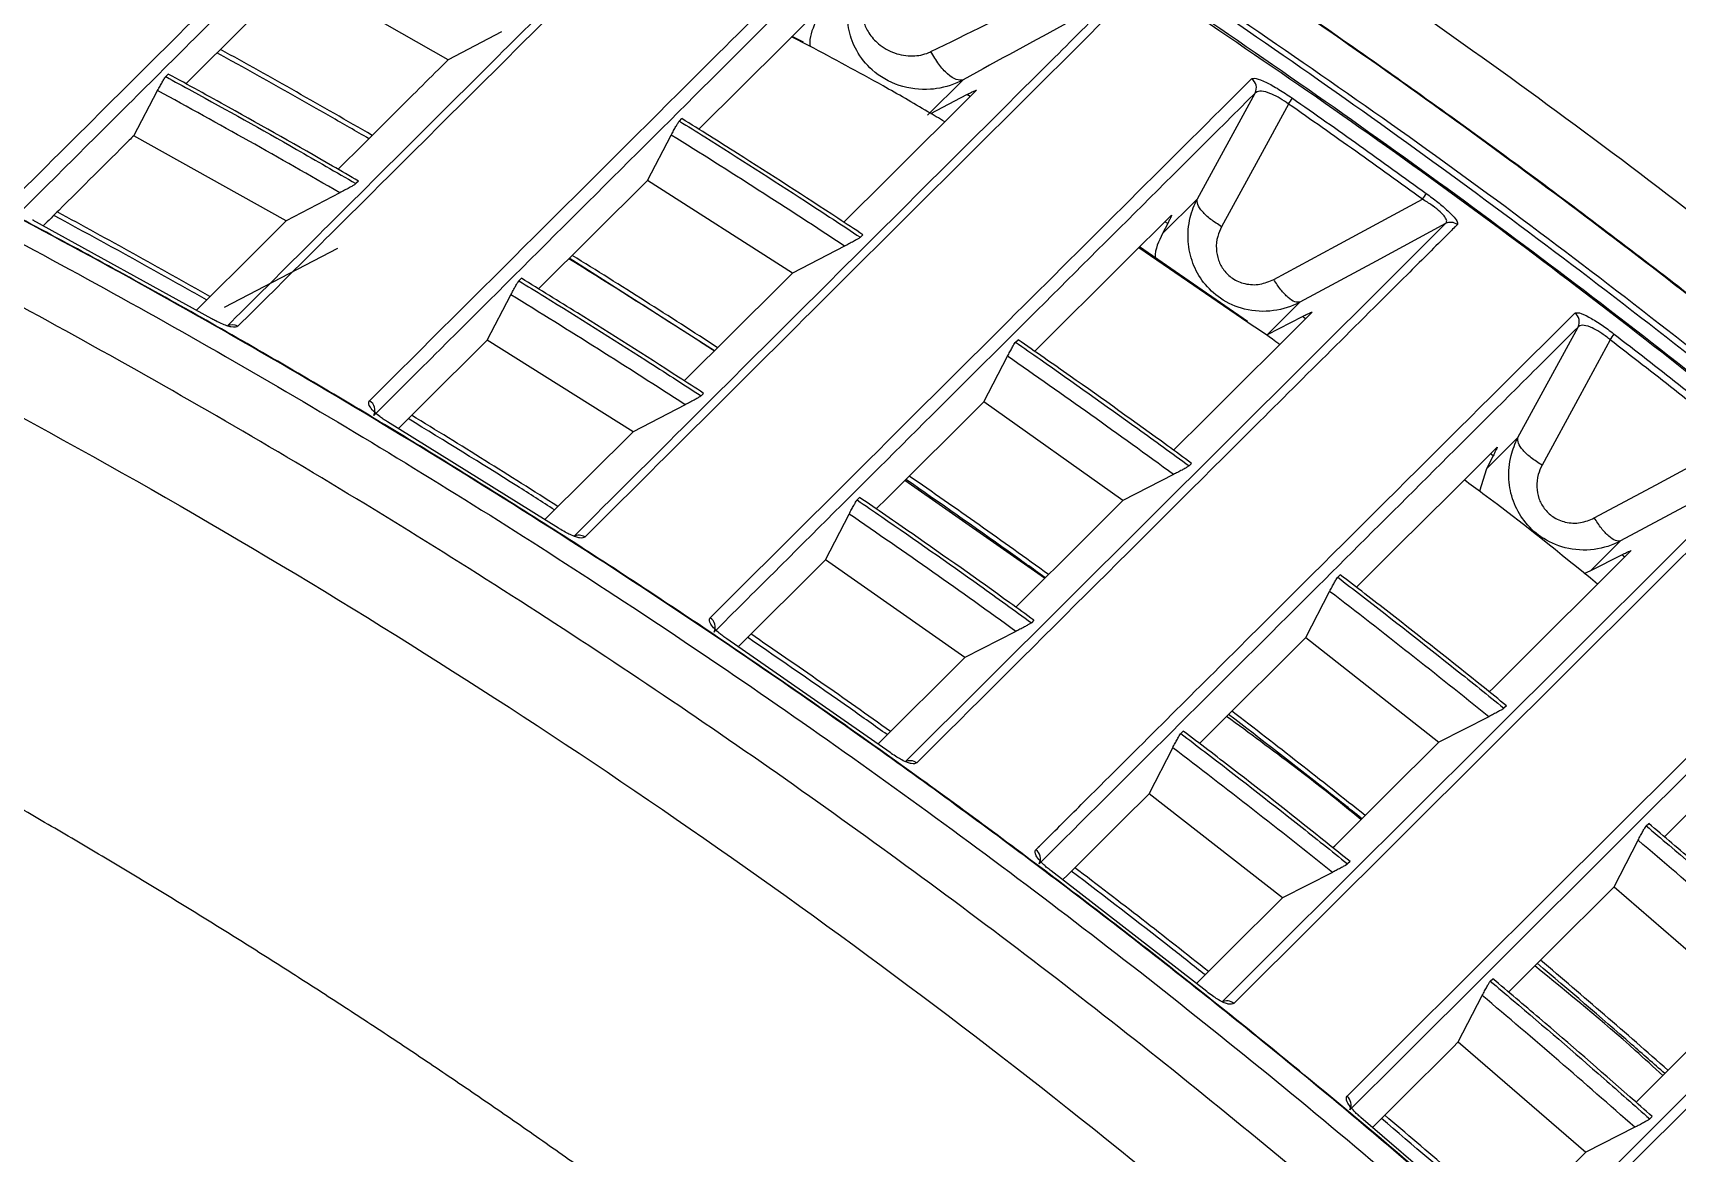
# Model space of a CAD drawing. Extents: x 400 to 501, y 484 to 634.
# Drawn here: x 415.212 to 419.605, y 526.594 to 529.589 of the extents above; entities that cross this region are included whole.
import ezdxf

# ---------------------------------------------------------------- set-up
doc = ezdxf.new("R2010")
doc.units = 0
doc.header["$MEASUREMENT"] = 0
doc.layers.add('DIM', color=3, linetype='Continuous')
doc.layers.add('GEOMETRY', color=3, linetype='Continuous', lineweight=25)

# ---------------------------------------------------------------- blocks, each defined once
blk = doc.blocks.new('2026 GRANDEE')
at = {"layer": 'GEOMETRY', "ltscale": 16}
for p, q in [((-34.1037, -67.3232), (-34.5082, -67.092)), ((-33.9612, -67.2486), (-34.1037, -67.3232)), ((-33.1386, -67.2856), (-33.1859, -67.262)), ((-33.1544, -67.2762), (-33.1846, -67.2607)), ((-34.8583, -67.368), (-34.8514, -67.3611)), ((-32.7276, -67.3767), (-32.8225, -67.4709)), ((-34.9438, -67.526), (-34.8799, -67.4052)), ((-32.8139, -67.4664), (-32.7171, -67.416)), ((-32.7087, -67.4211), (-32.7171, -67.416)), ((-32.1014, -67.6949), (-31.947, -67.412)), ((-33.4858, -67.4868), (-33.4791, -67.48)), ((-34.5365, -67.7538), (-34.9438, -67.526)), ((-33.5708, -67.6455), (-33.5074, -67.5242)), ((-34.343, -67.6473), (-34.3499, -67.6541)), ((-33.5708, -67.6455), (-33.8619, -67.9356)), ((-33.1831, -67.8933), (-33.5708, -67.6455)), ((-34.3932, -67.6788), (-34.5365, -67.7538)), ((-32.1943, -67.7874), (-32.1014, -67.6949)), ((-34.7348, -68.0155), (-35.2133, -67.7514)), ((-32.9951, -67.7908), (-33.0019, -67.7975)), ((-32.1808, -67.7609), (-32.1943, -67.7874)), ((-32.1808, -67.7609), (-32.1883, -67.7559)), ((-34.7009, -67.984), (-34.3987, -67.8271)), ((-33.0442, -67.8213), (-33.1831, -67.8933)), ((-31.9668, -68.0252), (-32.2583, -67.8255)), ((-31.9673, -68.0231), (-32.2558, -67.823)), ((-33.3915, -68.1008), (-33.7798, -67.8538)), ((-33.9145, -67.914), (-33.9077, -67.9072)), ((-33.9994, -68.0726), (-33.936, -67.9514)), ((-31.8275, -67.9712), (-31.9141, -68.0572)), ((-31.9141, -68.0572), (-31.8209, -68.0095)), ((-31.8127, -68.0153), (-31.8209, -68.0095)), ((-31.2447, -68.3333), (-31.0841, -68.0375)), ((-33.6095, -68.3178), (-33.9994, -68.0726)), ((-32.5874, -68.078), (-32.5807, -68.0714)), ((-32.6721, -68.2378), (-32.6089, -68.1158)), ((-33.4209, -68.2149), (-33.4276, -68.2216)), ((-33.4701, -68.2455), (-33.6095, -68.3178)), ((-32.3009, -68.5015), (-32.6721, -68.2378)), ((-33.8085, -68.5752), (-34.2655, -68.2908)), ((-33.8452, -68.5524), (-33.6095, -68.3178)), ((-31.3288, -68.4171), (-31.2447, -68.3333)), ((-32.117, -68.402), (-32.1236, -68.4086)), ((-31.3109, -68.3819), (-31.3288, -68.4171)), ((-31.3109, -68.3819), (-31.3183, -68.3763)), ((-32.5096, -68.7094), (-32.8829, -68.4478)), ((-32.1652, -68.4319), (-32.3009, -68.5015)), ((-31.3288, -68.4171), (-31.3472, -68.4768)), ((-33.0107, -68.4999), (-33.004, -68.4932)), ((-33.0954, -68.6596), (-33.0322, -68.5376)), ((-30.9704, -68.6096), (-31.05, -68.6888)), ((-33.0954, -68.6596), (-33.329, -68.8923)), ((-32.7225, -68.9213), (-33.0954, -68.6596)), ((-31.05, -68.6888), (-30.9674, -68.6468)), ((-30.9596, -68.6529), (-30.9674, -68.6468)), ((-31.7264, -68.7065), (-31.7198, -68.6999)), ((-31.068, -68.6963), (-31.05, -68.6888)), ((-31.8114, -68.8677), (-31.748, -68.7446)), ((-32.5381, -68.8215), (-32.5447, -68.8282)), ((-32.9226, -69.1753), (-33.3591, -68.8713)), ((-32.5863, -68.8515), (-32.7225, -68.9213)), ((-31.8114, -68.8677), (-31.4559, -69.1473)), ((-32.955, -69.1528), (-32.7225, -68.9213)), ((-31.2756, -69.0501), (-31.2822, -69.0567)), ((-31.323, -69.0794), (-31.4559, -69.1473)), ((-32.1458, -69.1244), (-32.1391, -69.1178)), ((-32.2307, -69.2854), (-32.1673, -69.1624)), ((-31.8739, -69.5636), (-32.2307, -69.2854)), ((-30.9021, -69.3714), (-30.8955, -69.3648)), ((-30.9877, -69.5342), (-30.9238, -69.4098)), ((-32.0761, -69.8146), (-32.4925, -69.4916)), ((-31.7408, -69.4957), (-31.8739, -69.5636)), ((-31.6933, -69.4663), (-31.7, -69.4729)), ((-30.9877, -69.5342), (-30.6474, -69.8296)), ((-31.3187, -69.7865), (-31.3121, -69.78)), ((-31.4042, -69.9492), (-31.3404, -69.825)), ((-31.4042, -69.9492), (-31.0632, -70.2438)), ((-31.268, -70.4921), (-31.6648, -70.1507)), ((-30.8861, -70.1485), (-30.8927, -70.155)), ((-30.9328, -70.1774), (-31.0632, -70.2438)), ((-31.2918, -70.4716), (-31.0632, -70.2438))]:
    blk.add_line(p, q, dxfattribs=at)
at = {"layer": 'GEOMETRY', "ltscale": 16, "flags": 128}
for points in [[(-34.5082, -67.092), (-34.7678, -67.3507), (-34.8044, -67.3871)], [(-33.1011, -67.1775), (-33.2069, -67.2829), (-33.4335, -67.5087)], [(-33.0463, -67.7571), (-32.929, -67.6404), (-32.6919, -67.4044)], [(-31.8576, -67.4413), (-31.9393, -67.5907), (-32.0367, -67.7692)], [(-31.8974, -67.9104), (-31.7324, -67.8212), (-31.5002, -67.6958)], [(-35.2129, -67.7512), (-35.213, -67.7512), (-35.2131, -67.7513), (-35.2133, -67.7514)], [(-32.1708, -67.7384), (-32.2942, -67.8614), (-32.5362, -68.1025)], [(-34.7765, -67.9925), (-34.6081, -67.825), (-34.5365, -67.7538)], [(-32.8824, -69.2003), (-31.589, -67.9112), (-31.4381, -67.7609)], [(-31.4381, -67.7609), (-31.624, -67.8613), (-31.8275, -67.9712)], [(-33.4725, -68.1814), (-33.2135, -67.9236), (-33.1831, -67.8933)], [(-34.7345, -68.0153), (-34.7345, -68.0153), (-34.7346, -68.0153), (-34.7348, -68.0155)], [(-32.1655, -68.3666), (-32.0792, -68.2808), (-31.7951, -67.9978)], [(-33.9994, -68.0726), (-34.1719, -68.2445), (-34.2365, -68.3089)], [(-30.9985, -68.0716), (-31.0798, -68.2213), (-31.1805, -68.4068)], [(-32.6721, -68.2378), (-32.9302, -68.495), (-32.9594, -68.5241)], [(-34.2652, -68.2906), (-34.2653, -68.2906), (-34.2654, -68.2906), (-34.2655, -68.2908)], [(-31.3006, -68.3588), (-31.4228, -68.4805), (-31.5691, -68.6263), (-31.6766, -68.7333)], [(-31.0408, -68.5481), (-30.8756, -68.4593), (-30.6561, -68.3412)], [(-32.0362, -69.8425), (-31.8952, -69.7019), (-31.3314, -69.14), (-30.5988, -68.4098)], [(-30.5988, -68.4098), (-30.7753, -68.5048), (-30.9704, -68.6096)], [(-30.5662, -68.4135), (-30.5726, -68.4198), (-30.5978, -68.445), (-30.699, -68.5457), (-31.1035, -68.9488), (-32.004, -69.8459)], [(-32.5869, -68.7863), (-32.3937, -68.5939), (-32.3009, -68.5015)], [(-33.8082, -68.575), (-33.8082, -68.575), (-33.8083, -68.5751), (-33.8085, -68.5752)], [(-31.7016, -70.0941), (-31.6953, -70.0878), (-31.67, -70.0626), (-31.569, -69.962), (-31.165, -69.5595), (-30.2655, -68.6632)], [(-31.3213, -69.0132), (-31.311, -69.0029), (-31.17, -68.8625), (-31.0457, -68.7387), (-30.942, -68.6353)], [(-30.258, -68.6997), (-30.3959, -68.8371), (-30.9474, -69.3867), (-31.3206, -69.7587), (-31.556, -69.9932), (-31.6939, -70.1307)], [(-33.3588, -68.8711), (-33.3588, -68.8711), (-33.3589, -68.8712), (-33.3591, -68.8713)], [(-31.8114, -68.8677), (-31.8619, -68.918), (-32.0084, -69.0639), (-32.0958, -69.151)], [(-30.4705, -69.0189), (-30.5918, -69.1397), (-30.7296, -69.277), (-30.8536, -69.4006)], [(-31.2286, -70.523), (-30.6394, -69.9358), (-30.2175, -69.5154), (-29.7957, -69.095)], [(-29.7622, -69.0996), (-29.7685, -69.1059), (-29.7937, -69.131), (-29.8943, -69.2313), (-30.2971, -69.6326), (-31.1952, -70.5275)], [(-31.7393, -69.4296), (-31.7342, -69.4244), (-31.5931, -69.2839), (-31.4559, -69.1473)], [(-32.9223, -69.1751), (-32.9224, -69.1751), (-32.9225, -69.1752), (-32.9226, -69.1753)], [(-32.2307, -69.2854), (-32.3014, -69.3559), (-32.448, -69.5019), (-32.4617, -69.5155)], [(-32.4922, -69.4914), (-32.4923, -69.4914), (-32.4924, -69.4915), (-32.4925, -69.4916)], [(-30.9877, -69.5342), (-31.0053, -69.5518), (-31.1432, -69.6891), (-31.2701, -69.8156)], [(-32.1041, -69.7929), (-32.0164, -69.7056), (-31.8753, -69.565), (-31.8739, -69.5636)], [(-32.0758, -69.8144), (-32.0758, -69.8143), (-32.0759, -69.8144), (-32.0761, -69.8146)], [(-30.9292, -70.1103), (-30.896, -70.0773), (-30.6474, -69.8296)], [(-31.4042, -69.9492), (-31.419, -69.9639), (-31.5569, -70.1013), (-31.6335, -70.1776)], [(-31.6645, -70.1505), (-31.6646, -70.1505), (-31.6646, -70.1505), (-31.6648, -70.1507)]]:
    blk.add_lwpolyline(points, dxfattribs=at)
at = {"layer": 'GEOMETRY', "ltscale": 16}
for centre, radius, start, end in [((-31.9738, -67.3984), 0.03, 333.0651, 55.0916), ((-31.9921, -67.3455), 0.1651, 324.5236, 331.0156), ((-31.6484, -67.5859), 0.1845, 323.443, 329.2505), ((-31.4246, -67.7876), 0.0299, 53.0476, 116.8457), ((-31.1109, -68.024), 0.03, 333.1629, 52.4515), ((-34.6803, -68.0614), 0.0298, 59.983, 117.3442), ((-31.1739, -67.9341), 0.2229, 321.9015, 326.7061), ((-34.3291, -68.2604), 0.03, 332.8764, 59.2437), ((-33.7543, -68.624), 0.0299, 56.9912, 117.0875), ((-33.4199, -68.8398), 0.03, 333.0761, 56.2671), ((-32.8689, -69.227), 0.0299, 54.0299, 116.8488), ((-32.5508, -69.4591), 0.03, 333.17, 53.3171), ((-32.0228, -69.8692), 0.0299, 51.0907, 116.7184), ((-31.7207, -70.1172), 0.03, 333.1973, 50.3859)]:
    blk.add_arc(centre, radius, start, end, dxfattribs=at)
for centre, major_axis, ratio, start_param, end_param in [((-45.3933, -86.4932), (15.1374, 15.9331), 0.994095, 0.232181, 0.253511), ((-45.0941, -86.0599), (16.1219, 13.8838), 0.996872, 0.333617, 0.359931), ((-45.1713, -86.1526), (16.4288, 14.6082), 0.996883, 0.260309, 0.285413), ((-45.2991, -86.3994), (14.6274, 15.4268), 0.994095, 0.24021, 0.262294), ((-45.3983, -86.4878), (15.2193, 15.8524), 0.994098, 0.187522, 0.208586), ((-45.0866, -86.068), (15.9296, 14.1079), 0.996882, 0.269139, 0.29511), ((-45.1641, -86.1604), (16.239, 14.8217), 0.99689, 0.198921, 0.223775), ((-45.3041, -86.3939), (14.7099, 15.3455), 0.994098, 0.193962, 0.21576), ((-45.4031, -86.4825), (15.2985, 15.774), 0.9941, 0.143229, 0.164073), ((-45.0793, -86.0758), (15.7396, 14.3226), 0.99689, 0.20561, 0.231309), ((-45.157, -86.1679), (16.0502, 15.0281), 0.996896, 0.138159, 0.162842), ((-45.3089, -86.3887), (14.7894, 15.2669), 0.9941, 0.148123, 0.169684), ((-45.4079, -86.4775), (15.3756, 15.6973), 0.994101, 0.09919, 0.119897), ((-45.0722, -86.0834), (15.5507, 14.5297), 0.996895, 0.142776, 0.168288), ((-45.1499, -86.1752), (15.8612, 15.2287), 0.996899, 0.077829, 0.102407), ((-45.2115, -86.2579), (14.9398, 14.8883), 0.995261, 0.115073, 0.136628), ((-45.4126, -86.4726), (15.4513, 15.6219), 0.994102, 0.055329, 0.07596), ((-45.0651, -86.0907), (15.3617, 14.7307), 0.996899, 0.080419, 0.105816), ((-45.3184, -86.3787), (14.9424, 15.1147), 0.994102, 0.057207, 0.078539)]:
    blk.add_ellipse(centre, major_axis=major_axis, ratio=ratio, start_param=start_param, end_param=end_param, dxfattribs=at)
for points, knots in [([(-35.2657, -67.6956), (-35.077, -67.5077), (-34.6924, -67.1247), (-34.3105, -66.7443), (-34.116, -66.5506)], [0, 0, 0, 0, 0.49074, 1, 1, 1, 1]), ([(-34.104, -66.5907), (-34.2984, -66.7845), (-34.6177, -67.1028), (-35.0013, -67.4852), (-35.19, -67.6733), (-35.2529, -67.736)], [0, 0, 0, 0, 0.50926, 0.83642, 1, 1, 1, 1]), ([(-32.4393, -66.5777), (-32.1638, -66.7562), (-31.6127, -67.1133), (-30.8171, -67.6953), (-30.0464, -68.3097), (-29.3042, -68.9586), (-28.5915, -69.6399), (-27.9102, -70.3526), (-27.2613, -71.0948), (-26.6469, -71.8656), (-26.065, -72.6611), (-25.708, -73.2121), (-25.5295, -73.4875)], [0, 0, 0, 0, 0.100018, 0.20002, 0.300023, 0.400028, 0.500014, 0.600004, 0.700009, 0.800012, 0.900014, 1, 1, 1, 1]), ([(-35.6623, -67.5145), (-35.5465, -67.399), (-35.3148, -67.1681), (-35.0222, -66.8764), (-34.8453, -66.7001), (-34.7835, -66.6385)], [0, 0, 0, 0, 0.394153, 0.788306, 1, 1, 1, 1]), ([(-34.7555, -66.6387), (-34.8174, -66.7002), (-34.9944, -66.8765), (-35.2872, -67.1681), (-35.519, -67.3989), (-35.6349, -67.5143)], [0, 0, 0, 0, 0.211694, 0.6058469, 1, 1, 1, 1]), ([(-25.6464, -73.6293), (-25.6502, -73.6232), (-25.7454, -73.4681), (-25.9404, -73.1721), (-26.2318, -72.7426), (-26.533, -72.3227), (-26.8436, -71.9096), (-27.1645, -71.5033), (-27.4947, -71.1045), (-27.8341, -70.7137), (-28.1822, -70.3313), (-28.5387, -69.9575), (-28.9035, -69.5927), (-29.2766, -69.2366), (-29.6581, -68.889), (-30.0481, -68.5501), (-30.4464, -68.22), (-30.8524, -67.8991), (-31.2659, -67.5876), (-31.6866, -67.2863), (-32.1027, -67.0016), (-32.3817, -66.8225), (-32.5156, -66.7366)], [0, 0, 0, 0, 0.002213, 0.055684, 0.108455, 0.160976, 0.213723, 0.26649, 0.319253, 0.371988, 0.424676, 0.477298, 0.529838, 0.58234, 0.634906, 0.687556, 0.740267, 0.793018, 0.845789, 0.898552, 0.951282, 1, 1, 1, 1]), ([(-25.6483, -73.6291), (-25.8033, -73.3889), (-26.1133, -72.9086), (-26.6146, -72.2097), (-27.1419, -71.5279), (-27.6804, -70.8862), (-28.2248, -70.2844), (-28.7728, -69.7201), (-29.3417, -69.1747), (-29.9339, -68.6462), (-30.548, -68.1365), (-31.185, -67.6464), (-31.8393, -67.1773), (-32.29, -66.8846), (-32.5153, -66.7383)], [0, 0, 0, 0, 0.087491, 0.174982, 0.263034, 0.351085, 0.431087, 0.51109, 0.591525, 0.67196, 0.753741, 0.835522, 0.917761, 1, 1, 1, 1]), ([(-34.694, -68.0349), (-34.569, -67.9104), (-34.3191, -67.6612), (-33.9479, -67.2913), (-33.6411, -66.9854), (-33.4589, -66.8038), (-33.3982, -66.7433)], [0, 0, 0, 0, 0.288398, 0.576795, 0.858932, 1, 1, 1, 1]), ([(-33.3689, -66.7444), (-33.5512, -66.926), (-33.8579, -67.2314), (-34.2902, -67.662), (-34.5403, -67.9111), (-34.6654, -68.0356)], [0, 0, 0, 0, 0.423205, 0.711602, 1, 1, 1, 1]), ([(-34.3137, -68.2345), (-34.0201, -67.9421), (-33.5402, -67.4641), (-33.0628, -66.9886), (-32.8775, -66.804)], [0, 0, 0, 0, 0.611722, 1, 1, 1, 1]), ([(-32.8668, -66.8431), (-33.0521, -67.0278), (-33.4709, -67.4453), (-33.9498, -67.9227), (-34.2436, -68.2155), (-34.3023, -68.2741)], [0, 0, 0, 0, 0.388278, 0.877656, 1, 1, 1, 1]), ([(-32.327, -67.0484), (-32.327, -67.0484), (-32.0722, -67.2156), (-31.5694, -67.561), (-30.8369, -68.1102), (-30.1276, -68.6892), (-29.4474, -69.2932), (-28.7971, -69.9206), (-28.177, -70.5696), (-27.5806, -71.2469), (-27.0097, -71.9517), (-26.4657, -72.6832), (-26.1235, -73.1853), (-25.9577, -73.4396), (-25.9577, -73.4396)], [0, 0, 0, 0, 0.0000003, 0.1006726, 0.2014352, 0.3021971, 0.4028686, 0.5015903, 0.6003549, 0.6990767, 0.7993693, 0.8997067, 0.9999997, 1, 1, 1, 1]), ([(-25.9456, -73.3909), (-25.9456, -73.3909), (-26.1094, -73.1413), (-26.4472, -72.6485), (-26.9831, -71.9302), (-27.5447, -71.2373), (-28.1308, -70.5709), (-28.7398, -69.9315), (-29.3834, -69.3071), (-30.0625, -68.7003), (-30.7769, -68.1134), (-31.5148, -67.5566), (-32.0215, -67.2062), (-32.2782, -67.0364), (-32.2782, -67.0364)], [0, 0, 0, 0, 0.0000003, 0.0991976, 0.1984357, 0.2976321, 0.3953288, 0.4930655, 0.5907622, 0.6930252, 0.7953794, 0.8977349, 0.9999997, 1, 1, 1, 1]), ([(-32.2707, -67.0219), (-32.0163, -67.1942), (-31.5076, -67.5386), (-30.7704, -68.0964), (-30.0537, -68.6837), (-29.4274, -69.2433), (-28.8857, -69.7633), (-28.4216, -70.2362), (-27.9714, -70.7235), (-27.5338, -71.2265), (-27.1099, -71.7444), (-26.7002, -72.2776), (-26.3052, -72.8229), (-26.0558, -73.1966), (-25.9311, -73.3835)], [0, 0, 0, 0, 0.101938, 0.203876, 0.306551, 0.409225, 0.482376, 0.555527, 0.628952, 0.702376, 0.776641, 0.850905, 0.925453, 1, 1, 1, 1]), ([(-32.8133, -67.3011), (-32.7149, -67.2528), (-32.5739, -67.1837), (-32.4315, -67.1111), (-32.3885, -67.0892)], [0, 0, 0, 0, 0.69763, 1, 1, 1, 1]), ([(-25.9614, -73.4415), (-26.0872, -73.2523), (-26.3389, -72.8738), (-26.7389, -72.3202), (-27.1553, -71.7777), (-27.5865, -71.2512), (-28.0307, -70.7415), (-28.4878, -70.2482), (-28.9604, -69.7684), (-29.5054, -69.248), (-30.1279, -68.6947), (-30.8361, -68.1168), (-31.5678, -67.5652), (-32.0752, -67.2231), (-32.3289, -67.0521)], [0, 0, 0, 0, 0.075083, 0.150165, 0.225547, 0.300929, 0.374837, 0.448745, 0.522941, 0.597137, 0.697492, 0.797847, 0.898923, 1, 1, 1, 1]), ([(-36.666, -67.1214), (-36.4081, -67.2387), (-35.8921, -67.4733), (-35.1368, -67.8654), (-34.3969, -68.2859), (-33.6683, -68.7414), (-32.9524, -69.2317), (-32.251, -69.7571), (-31.5722, -70.3116), (-30.924, -70.8887), (-30.3067, -71.4867), (-29.7201, -72.1037), (-29.1593, -72.7442), (-28.6204, -73.4134), (-28.1051, -74.1112), (-27.6152, -74.8371), (-27.1563, -75.5828), (-26.7434, -76.3234), (-26.371, -77.0547), (-26.1542, -77.537), (-26.0457, -77.7784)], [0, 0, 0, 0, 0.055243, 0.110533, 0.165823, 0.221065, 0.277913, 0.334813, 0.391712, 0.44856, 0.503771, 0.55903, 0.614289, 0.6695, 0.72632, 0.783192, 0.840065, 0.896885, 0.948404, 1, 1, 1, 1]), ([(-32.7276, -67.3767), (-32.7276, -67.3767), (-32.7496, -67.3884), (-32.7792, -67.3982), (-32.8372, -67.4046), (-32.9, -67.3971), (-32.9692, -67.3572), (-33.0131, -67.3027), (-33.0349, -67.245), (-33.0382, -67.1878), (-33.0274, -67.1419), (-33.0165, -67.1176), (-33.0121, -67.1094), (-33.0121, -67.1094)], [0, 0, 0, 0, 0.000004, 0.143368, 0.17428, 0.33744, 0.499293, 0.626489, 0.736578, 0.849116, 0.94739, 0.999996, 1, 1, 1, 1]), ([(-33.7679, -68.5974), (-33.5598, -68.39), (-33.1308, -67.9624), (-32.6482, -67.4814), (-32.3733, -67.2074), (-32.3184, -67.1526)], [0, 0, 0, 0, 0.429826, 0.885965, 1, 1, 1, 1]), ([(-32.2879, -67.1546), (-32.563, -67.4285), (-33.0454, -67.9091), (-33.5298, -68.3916), (-33.7381, -68.599)], [0, 0, 0, 0, 0.570174, 1, 1, 1, 1]), ([(-32.985, -67.1495), (-32.9886, -67.1573), (-32.9944, -67.17), (-32.9978, -67.1951), (-32.9944, -67.2229), (-32.9795, -67.2543), (-32.9523, -67.2844), (-32.9118, -67.3075), (-32.8641, -67.3155), (-32.8307, -67.309), (-32.8153, -67.302), (-32.8133, -67.3011)], [0, 0, 0, 0, 0.08309, 0.134961, 0.237579, 0.3452, 0.477617, 0.651583, 0.824099, 0.976719, 1, 1, 1, 1]), ([(-32.3184, -67.1526), (-32.3597, -67.1752), (-32.4975, -67.2504), (-32.6329, -67.3247), (-32.7276, -67.3767)], [0, 0, 0, 0, 0.30028, 1, 1, 1, 1]), ([(-33.1187, -67.2155), (-33.1279, -67.2358), (-33.1387, -67.2596), (-33.1368, -67.2832), (-33.1365, -67.2868)], [0, 0, 0, 0, 0.849668, 1, 1, 1, 1]), ([(-26.178, -77.8445), (-26.2858, -77.605), (-26.5016, -77.1259), (-26.8683, -76.4066), (-27.2708, -75.6846), (-27.7129, -74.964), (-28.184, -74.2618), (-28.6884, -73.573), (-29.2264, -72.8995), (-29.798, -72.2428), (-30.3968, -71.6108), (-31.0158, -71.0105), (-31.6534, -70.442), (-32.3078, -69.9052), (-32.9835, -69.3956), (-33.686, -68.9099), (-34.4149, -68.4496), (-35.1701, -68.017), (-35.9415, -67.6142), (-36.4689, -67.3737), (-36.7325, -67.2535)], [0, 0, 0, 0, 0.051523, 0.103124, 0.158337, 0.213598, 0.268858, 0.324071, 0.380887, 0.437754, 0.494622, 0.551437, 0.606681, 0.661972, 0.717264, 0.772508, 0.829355, 0.886254, 0.943153, 1, 1, 1, 1]), ([(-31.1938, -70.5721), (-31.3342, -70.4488), (-31.6151, -70.2021), (-32.0494, -69.8465), (-32.4929, -69.5016), (-33.0436, -69.0974), (-33.7089, -68.6446), (-34.4992, -68.1583), (-35.3121, -67.7038), (-35.8723, -67.4329), (-36.1527, -67.2973)], [0, 0, 0, 0, 0.093998, 0.187996, 0.282276, 0.376557, 0.531612, 0.686983, 0.843323, 1, 1, 1, 1]), ([(-31.1928, -70.5712), (-31.2819, -70.4925), (-31.4833, -70.3148), (-31.8176, -70.0336), (-32.1964, -69.7289), (-32.5974, -69.4223), (-33.0059, -69.1254), (-33.4216, -68.8387), (-33.844, -68.5622), (-34.273, -68.2962), (-34.708, -68.0411), (-35.148, -67.7975), (-35.5917, -67.5664), (-35.9272, -67.4012), (-36.1145, -67.3138), (-36.1518, -67.2963)], [0, 0, 0, 0, 0.059791, 0.135075, 0.219654, 0.30429, 0.388954, 0.473621, 0.558265, 0.642922, 0.727561, 0.811963, 0.895942, 0.979278, 1, 1, 1, 1]), ([(-34.3156, -67.534), (-34.3497, -67.5142), (-34.4842, -67.4363), (-34.62, -67.3607), (-34.7213, -67.3043)], [0, 0, 0, 0, 0.254066, 1, 1, 1, 1]), ([(-32.7767, -67.4888), (-32.7917, -67.4797), (-32.8472, -67.4463), (-32.9696, -67.3761), (-33.0733, -67.3206), (-33.1386, -67.2856)], [0, 0, 0, 0, 0.1209052, 0.447219, 1, 1, 1, 1]), ([(-34.3977, -67.6157), (-34.3454, -67.5637), (-34.2473, -67.4661), (-34.1494, -67.3686), (-34.1037, -67.3232)], [0, 0, 0, 0, 0.533144, 1, 1, 1, 1]), ([(-34.8799, -67.4052), (-34.8778, -67.4012), (-34.8735, -67.3933), (-34.8674, -67.3823), (-34.8623, -67.3738), (-34.8594, -67.3693), (-34.8586, -67.3683), (-34.8583, -67.368)], [0, 0, 0, 0, 0.223507, 0.447015, 0.670516, 0.894008, 1, 1, 1, 1]), ([(-34.8583, -67.368), (-34.8349, -67.3808), (-34.718, -67.4446), (-34.5482, -67.5395), (-34.4029, -67.6235), (-34.3499, -67.6541)], [0, 0, 0, 0, 0.13701, 0.685062, 1, 1, 1, 1]), ([(-34.343, -67.6473), (-34.3661, -67.634), (-34.4814, -67.5672), (-34.6506, -67.4713), (-34.7977, -67.3906), (-34.8514, -67.3611)], [0, 0, 0, 0, 0.137015, 0.685088, 1, 1, 1, 1]), ([(-33.4033, -68.8148), (-33.1375, -68.5501), (-32.6545, -68.069), (-32.1731, -67.5894), (-31.9566, -67.3738)], [0, 0, 0, 0, 0.550213, 1, 1, 1, 1]), ([(-31.9566, -67.3738), (-31.9534, -67.3728), (-31.9469, -67.3708), (-31.9202, -67.3813), (-31.8852, -67.4003), (-31.8599, -67.4173), (-31.8477, -67.4255)], [0, 0, 0, 0, 0.269199, 0.539676, 0.777607, 1, 1, 1, 1]), ([(-31.947, -67.412), (-32.3755, -67.839), (-32.8569, -68.3188), (-33.34, -68.8004), (-33.3932, -68.8534)], [0, 0, 0, 0, 0.889957, 1, 1, 1, 1]), ([(-32.7171, -67.416), (-32.7138, -67.4143), (-32.7073, -67.4109), (-32.699, -67.4069), (-32.6937, -67.4045), (-32.6916, -67.4038), (-32.6918, -67.4042), (-32.6919, -67.4044)], [0, 0, 0, 0, 0.235621, 0.472637, 0.677363, 0.858758, 1, 1, 1, 1]), ([(-31.8576, -67.4413), (-31.8652, -67.436), (-31.8745, -67.4295), (-31.8915, -67.4198), (-31.9025, -67.4145), (-31.92, -67.4081), (-31.9371, -67.4049), (-31.9437, -67.4096), (-31.947, -67.412)], [0, 0, 0, 0, 0.173392, 0.215073, 0.404015, 0.448593, 0.72146, 1, 1, 1, 1]), ([(-31.5002, -67.6958), (-31.5595, -67.6529), (-31.678, -67.5672), (-31.7978, -67.4833), (-31.8576, -67.4413)], [0, 0, 0, 0, 0.500025, 1, 1, 1, 1]), ([(-31.8477, -67.4255), (-31.7877, -67.4675), (-31.6678, -67.5515), (-31.5492, -67.6373), (-31.4899, -67.6802)], [0, 0, 0, 0, 0.499974, 1, 1, 1, 1]), ([(-33.5074, -67.5242), (-33.5052, -67.5202), (-33.501, -67.5122), (-33.4949, -67.5012), (-33.4899, -67.4926), (-33.487, -67.4881), (-33.4861, -67.4871), (-33.4858, -67.4868)], [0, 0, 0, 0, 0.223662, 0.447336, 0.670689, 0.893464, 1, 1, 1, 1]), ([(-33.4858, -67.4868), (-33.4632, -67.5009), (-33.3502, -67.5715), (-33.1886, -67.6747), (-33.0507, -67.7654), (-33.0019, -67.7975)], [0, 0, 0, 0, 0.1390346, 0.6951872, 1, 1, 1, 1]), ([(-32.9951, -67.7908), (-33.0174, -67.7761), (-33.1287, -67.7028), (-33.2898, -67.5988), (-33.4296, -67.5111), (-33.4791, -67.48)], [0, 0, 0, 0, 0.139038, 0.695202, 1, 1, 1, 1]), ([(-34.9438, -67.526), (-34.9478, -67.53), (-35.0145, -67.5965), (-35.095, -67.6767), (-35.1716, -67.7531), (-35.1854, -67.7668)], [0, 0, 0, 0, 0.0497846, 0.8291804, 1, 1, 1, 1]), ([(-34.3499, -67.6541), (-34.3507, -67.6547), (-34.3523, -67.656), (-34.359, -67.6601), (-34.3684, -67.6654), (-34.3802, -67.6719), (-34.3889, -67.6765), (-34.3932, -67.6788)], [0, 0, 0, 0, 0.181724, 0.363019, 0.55509, 0.775595, 1, 1, 1, 1]), ([(-31.8275, -67.9712), (-31.8275, -67.9712), (-31.8493, -67.9826), (-31.8983, -67.9985), (-31.9739, -67.9947), (-32.0394, -67.9655), (-32.0865, -67.9209), (-32.1162, -67.8675), (-32.1292, -67.8072), (-32.1239, -67.7475), (-32.1097, -67.7106), (-32.1014, -67.6949), (-32.1014, -67.6949)], [0, 0, 0, 0, 0.000005, 0.142742, 0.291363, 0.426605, 0.545861, 0.658332, 0.773146, 0.896996, 0.999995, 1, 1, 1, 1]), ([(-31.4381, -67.7609), (-31.4365, -67.7588), (-31.4336, -67.7549), (-31.4386, -67.7437), (-31.4514, -67.7297), (-31.4654, -67.7186), (-31.4816, -67.7071), (-31.4913, -67.7012), (-31.5002, -67.6958)], [0, 0, 0, 0, 0.216617, 0.401093, 0.586267, 0.77341, 0.790548, 1, 1, 1, 1]), ([(-31.4899, -67.6802), (-31.4794, -67.688), (-31.4584, -67.7037), (-31.4318, -67.7266), (-31.4142, -67.7447), (-31.4049, -67.7579), (-31.4061, -67.7617), (-31.4067, -67.7637)], [0, 0, 0, 0, 0.207136, 0.415224, 0.60506, 0.789951, 1, 1, 1, 1]), ([(-34.7489, -67.9651), (-34.783, -67.9459), (-34.9184, -67.8691), (-35.0551, -67.7947), (-35.1575, -67.739)], [0, 0, 0, 0, 0.2512158, 1, 1, 1, 1]), ([(-32.1708, -67.7384), (-32.1706, -67.7383), (-32.1702, -67.7382), (-32.1716, -67.7419), (-32.1744, -67.748), (-32.1777, -67.7549), (-32.18, -67.7594), (-32.1808, -67.7609)], [0, 0, 0, 0, 0.220879, 0.441659, 0.664706, 0.888489, 1, 1, 1, 1]), ([(-31.4067, -67.7637), (-31.4088, -67.7658), (-31.4194, -67.7763), (-31.4639, -67.8207), (-31.6421, -67.9982), (-32.1126, -68.4669), (-32.55, -68.9026), (-32.8513, -69.2028)], [0, 0, 0, 0, 0.004411, 0.022055, 0.092633, 0.374942, 1, 1, 1, 1]), ([(-32.1943, -67.7874), (-32.2047, -67.8083), (-32.2152, -67.8293), (-32.2142, -67.8517), (-32.2142, -67.8518)], [0, 0, 0, 0, 0.995032, 1, 1, 1, 1]), ([(-32.0367, -67.7692), (-32.0406, -67.7777), (-32.0492, -67.7963), (-32.0524, -67.8276), (-32.0465, -67.8589), (-32.0317, -67.8867), (-32.0074, -67.9098), (-31.9733, -67.9242), (-31.9335, -67.9257), (-31.9094, -67.9155), (-31.8974, -67.9104)], [0, 0, 0, 0, 0.108116, 0.2352, 0.349433, 0.458405, 0.572529, 0.703356, 0.851998, 1, 1, 1, 1]), ([(-33.0019, -67.7975), (-33.0027, -67.7981), (-33.0043, -67.7993), (-33.0111, -67.8034), (-33.0206, -67.8088), (-33.0321, -67.815), (-33.0403, -67.8193), (-33.0442, -67.8213)], [0, 0, 0, 0, 0.188501, 0.376638, 0.574238, 0.795845, 1, 1, 1, 1]), ([(-33.3923, -68.1016), (-33.4259, -68.0799), (-33.5546, -67.9964), (-33.6848, -67.9151), (-33.781, -67.855)], [0, 0, 0, 0, 0.260352, 1, 1, 1, 1]), ([(-33.936, -67.9514), (-33.9339, -67.9474), (-33.9297, -67.9394), (-33.9236, -67.9284), (-33.9185, -67.9198), (-33.9156, -67.9153), (-33.9148, -67.9143), (-33.9145, -67.914)], [0, 0, 0, 0, 0.223581, 0.447172, 0.670505, 0.893377, 1, 1, 1, 1]), ([(-33.9145, -67.914), (-33.8918, -67.9279), (-33.7783, -67.9977), (-33.6157, -68.0998), (-33.4769, -68.1897), (-33.4276, -68.2216)], [0, 0, 0, 0, 0.1388293, 0.6941616, 1, 1, 1, 1]), ([(-33.4209, -68.2149), (-33.4432, -68.2003), (-33.555, -68.1278), (-33.7171, -68.0248), (-33.8578, -67.938), (-33.9077, -67.9072)], [0, 0, 0, 0, 0.138833, 0.694178, 1, 1, 1, 1]), ([(-34.6654, -68.0356), (-34.6694, -68.0376), (-34.6745, -68.0402), (-34.6944, -68.0347), (-34.7084, -68.0292), (-34.7228, -68.0222), (-34.7312, -68.0175), (-34.7348, -68.0155)], [0, 0, 0, 0, 0.5057, 0.652943, 0.80145, 0.915548, 1, 1, 1, 1]), ([(-32.5329, -69.435), (-32.5308, -69.4329), (-32.5202, -69.4223), (-32.4757, -69.378), (-32.2976, -69.2006), (-31.8278, -68.7325), (-31.3925, -68.2989), (-31.0926, -68.0002)], [0, 0, 0, 0, 0.00441, 0.022052, 0.09262, 0.37489, 1, 1, 1, 1]), ([(-31.8209, -68.0095), (-31.8174, -68.0077), (-31.8105, -68.0042), (-31.8018, -68.0001), (-31.7964, -67.9978), (-31.7947, -67.9973), (-31.795, -67.9977), (-31.7951, -67.9978)], [0, 0, 0, 0, 0.245006, 0.490858, 0.713627, 0.911264, 1, 1, 1, 1]), ([(-31.0926, -68.0002), (-31.0896, -67.9993), (-31.0834, -67.9975), (-31.0583, -68.0086), (-31.0262, -68.0281), (-31.0015, -68.0457), (-30.9894, -68.0551), (-30.9876, -68.0564)], [0, 0, 0, 0, 0.265136, 0.53165, 0.764428, 0.96563, 1, 1, 1, 1]), ([(-31.0841, -68.0375), (-31.1329, -68.0861), (-31.3768, -68.3292), (-31.8565, -68.8073), (-32.288, -69.2374), (-32.5241, -69.4726)], [0, 0, 0, 0, 0.101743, 0.508716, 1, 1, 1, 1]), ([(-31.8816, -68.084), (-31.8849, -68.0816), (-31.9127, -68.061), (-31.9414, -68.042), (-31.9668, -68.0252)], [0, 0, 0, 0, 0.11758, 1, 1, 1, 1]), ([(-30.9985, -68.0716), (-30.9998, -68.0705), (-31.0089, -68.063), (-31.0262, -68.0506), (-31.0422, -68.0418), (-31.0586, -68.0347), (-31.0747, -68.0308), (-31.081, -68.0353), (-31.0841, -68.0375)], [0, 0, 0, 0, 0.033437, 0.228187, 0.412407, 0.456628, 0.725223, 1, 1, 1, 1]), ([(-30.9876, -68.0564), (-30.9301, -68.101), (-30.8152, -68.1901), (-30.7016, -68.2809), (-30.6448, -68.3263)], [0, 0, 0, 0, 0.4999744, 1, 1, 1, 1]), ([(-32.6089, -68.1158), (-32.6068, -68.1117), (-32.6025, -68.1036), (-32.5964, -68.0925), (-32.5914, -68.0838), (-32.5885, -68.0793), (-32.5877, -68.0783), (-32.5874, -68.078)], [0, 0, 0, 0, 0.224735, 0.449504, 0.673322, 0.895402, 1, 1, 1, 1]), ([(-32.5874, -68.078), (-32.5655, -68.0932), (-32.4561, -68.1693), (-32.3012, -68.2792), (-32.1693, -68.3753), (-32.1236, -68.4086)], [0, 0, 0, 0, 0.140421, 0.702122, 1, 1, 1, 1]), ([(-32.117, -68.402), (-32.1385, -68.3863), (-32.2461, -68.3076), (-32.4005, -68.197), (-32.5343, -68.1037), (-32.5807, -68.0714)], [0, 0, 0, 0, 0.140423, 0.702131, 1, 1, 1, 1]), ([(-30.6561, -68.3412), (-30.7128, -68.2959), (-30.8263, -68.2051), (-30.9411, -68.1161), (-30.9985, -68.0716)], [0, 0, 0, 0, 0.500025, 1, 1, 1, 1]), ([(-34.2655, -68.2908), (-34.2694, -68.2884), (-34.2772, -68.2835), (-34.2891, -68.2748), (-34.3028, -68.2632), (-34.3161, -68.2473), (-34.3172, -68.2386), (-34.3141, -68.235), (-34.3137, -68.2345)], [0, 0, 0, 0, 0.0729403, 0.1455001, 0.2706781, 0.4961142, 0.9356306, 1, 1, 1, 1]), ([(-33.4276, -68.2216), (-33.4284, -68.2222), (-33.43, -68.2234), (-33.4369, -68.2275), (-33.4463, -68.2329), (-33.4579, -68.2391), (-33.4661, -68.2434), (-33.4701, -68.2455)], [0, 0, 0, 0, 0.187652, 0.374932, 0.571847, 0.793326, 1, 1, 1, 1]), ([(-35.2895, -68.2538), (-34.4481, -68.7081), (-33.6407, -69.2251), (-32.1092, -70.3705), (-31.3851, -70.9988), (-30.0343, -72.3527), (-29.4077, -73.0782), (-28.2653, -74.6119), (-27.7496, -75.4202), (-27.296, -76.262)], [0, 0, 0, 0, 0.25, 0.25, 0.5, 0.5, 0.75, 0.75, 1, 1, 1, 1]), ([(-33.8191, -68.5264), (-33.8526, -68.5051), (-33.9821, -68.4225), (-34.113, -68.3421), (-34.2101, -68.2825)], [0, 0, 0, 0, 0.25843, 1, 1, 1, 1]), ([(-31.3006, -68.3588), (-31.3004, -68.3587), (-31.3, -68.3586), (-31.3014, -68.3623), (-31.3042, -68.3684), (-31.3076, -68.3754), (-31.31, -68.3802), (-31.3109, -68.3819)], [0, 0, 0, 0, 0.216017, 0.431893, 0.651218, 0.873922, 1, 1, 1, 1]), ([(-30.9704, -68.6096), (-30.9704, -68.6096), (-30.9923, -68.6211), (-31.0416, -68.6369), (-31.1176, -68.6327), (-31.1832, -68.6031), (-31.2304, -68.558), (-31.2598, -68.5042), (-31.2723, -68.4438), (-31.2667, -68.3847), (-31.2527, -68.3485), (-31.2447, -68.3333), (-31.2447, -68.3333)], [0, 0, 0, 0, 0.000005, 0.143567, 0.292971, 0.429084, 0.549049, 0.661915, 0.776844, 0.900588, 0.999995, 1, 1, 1, 1]), ([(-32.1236, -68.4086), (-32.1245, -68.4093), (-32.1261, -68.4105), (-32.133, -68.4146), (-32.1426, -68.42), (-32.1538, -68.426), (-32.1616, -68.43), (-32.1652, -68.4319)], [0, 0, 0, 0, 0.193792, 0.387272, 0.589052, 0.811262, 1, 1, 1, 1]), ([(-31.1805, -68.4068), (-31.1843, -68.4151), (-31.1927, -68.4333), (-31.1961, -68.4642), (-31.1904, -68.4957), (-31.1757, -68.5237), (-31.1513, -68.5471), (-31.1171, -68.5617), (-31.0771, -68.5634), (-31.0528, -68.5532), (-31.0408, -68.5481)], [0, 0, 0, 0, 0.104224, 0.231071, 0.345328, 0.45465, 0.569506, 0.701338, 0.850988, 1, 1, 1, 1]), ([(-32.5082, -68.708), (-32.5086, -68.7077), (-32.5414, -68.684), (-32.6646, -68.5953), (-32.7888, -68.5088), (-32.8802, -68.4452)], [0, 0, 0, 0, 0.003034, 0.266443, 1, 1, 1, 1]), ([(-31.0318, -68.7248), (-31.1329, -68.6427), (-31.2502, -68.5476), (-31.3718, -68.4586), (-31.3886, -68.4464)], [0, 0, 0, 0, 0.862126, 1, 1, 1, 1]), ([(-32.5381, -68.8215), (-32.5597, -68.8059), (-32.6677, -68.7278), (-32.8228, -68.618), (-32.9573, -68.5254), (-33.004, -68.4932)], [0, 0, 0, 0, 0.1403, 0.701513, 1, 1, 1, 1]), ([(-33.0322, -68.5376), (-33.0301, -68.5335), (-33.0258, -68.5254), (-33.0197, -68.5143), (-33.0147, -68.5057), (-33.0118, -68.5012), (-33.011, -68.5002), (-33.0107, -68.4999)], [0, 0, 0, 0, 0.22457, 0.44917, 0.67291, 0.895076, 1, 1, 1, 1]), ([(-33.0107, -68.4999), (-32.9887, -68.515), (-32.8788, -68.5904), (-32.7232, -68.6994), (-32.5907, -68.795), (-32.5447, -68.8282)], [0, 0, 0, 0, 0.140297, 0.701503, 1, 1, 1, 1]), ([(-33.7381, -68.599), (-33.7414, -68.6007), (-33.746, -68.6032), (-33.7621, -68.5992), (-33.7754, -68.5939), (-33.7909, -68.586), (-33.8019, -68.5795), (-33.8076, -68.5758), (-33.8085, -68.5752)], [0, 0, 0, 0, 0.428391, 0.590013, 0.752836, 0.866409, 0.980438, 1, 1, 1, 1]), ([(-30.9674, -68.6468), (-30.964, -68.6451), (-30.9572, -68.6417), (-30.9488, -68.6377), (-30.9434, -68.6353), (-30.9416, -68.6348), (-30.9419, -68.6352), (-30.942, -68.6353)], [0, 0, 0, 0, 0.2395638, 0.4797225, 0.7032425, 0.9062682, 1, 1, 1, 1]), ([(-31.748, -68.7446), (-31.7459, -68.7405), (-31.7416, -68.7322), (-31.7354, -68.721), (-31.7304, -68.7122), (-31.7275, -68.7078), (-31.7267, -68.7068), (-31.7264, -68.7065)], [0, 0, 0, 0, 0.2265844, 0.4532358, 0.6779815, 0.8992701, 1, 1, 1, 1]), ([(-31.7264, -68.7065), (-31.7053, -68.7228), (-31.5997, -68.8041), (-31.4513, -68.9205), (-31.3252, -69.022), (-31.2822, -69.0567)], [0, 0, 0, 0, 0.1414083, 0.7070555, 1, 1, 1, 1]), ([(-31.2756, -69.0501), (-31.2963, -69.0333), (-31.4001, -68.9496), (-31.5479, -68.8325), (-31.6761, -68.7336), (-31.7198, -68.6999)], [0, 0, 0, 0, 0.141409, 0.70706, 1, 1, 1, 1]), ([(-27.8449, -77.1736), (-27.8578, -77.1479), (-27.8836, -77.0965), (-27.9228, -77.0197), (-27.9623, -76.943), (-28.0022, -76.8666), (-28.0424, -76.7904), (-28.0829, -76.7144), (-28.1238, -76.6386), (-28.165, -76.563), (-28.2066, -76.4876), (-28.2485, -76.4124), (-28.2907, -76.3375), (-28.3332, -76.2627), (-28.3761, -76.1881), (-28.4194, -76.1138), (-28.4629, -76.0396), (-28.5069, -75.9656), (-28.5511, -75.8919), (-28.5957, -75.8184), (-28.6406, -75.745), (-28.6859, -75.6719), (-28.7315, -75.599), (-28.7774, -75.5263), (-28.8237, -75.4537), (-28.8703, -75.3814), (-28.9173, -75.3093), (-28.9645, -75.2374), (-29.0122, -75.1658), (-29.0601, -75.0943), (-29.1084, -75.023), (-29.1571, -74.9519), (-29.206, -74.8811), (-29.2553, -74.8104), (-29.305, -74.7399), (-29.355, -74.6697), (-29.4618, -74.521), (-29.628, -74.2956), (-29.8576, -73.9969), (-30.0933, -73.7027), (-30.4141, -73.3183), (-30.8284, -72.8509), (-31.3464, -72.3116), (-31.8852, -71.7935), (-32.3515, -71.3797), (-32.7348, -71.0593), (-33.0278, -70.8243), (-33.3254, -70.5952), (-33.5718, -70.4132), (-33.7645, -70.275), (-33.9018, -70.1785), (-34.0399, -70.0832), (-34.1788, -69.9892), (-34.3184, -69.8965), (-34.4589, -69.8051), (-34.6001, -69.7149), (-34.7421, -69.6261), (-34.8848, -69.5385), (-35.0284, -69.4522), (-35.1727, -69.3671), (-35.3178, -69.2834), (-35.4637, -69.2009), (-35.6104, -69.1197), (-35.7579, -69.0398), (-35.9061, -68.9612), (-36.0551, -68.8838), (-36.155, -68.8333), (-36.205, -68.808)], [0, 0, 0, 0, 0.007171, 0.01434, 0.021506, 0.02867, 0.035832, 0.042992, 0.05015, 0.057307, 0.064462, 0.071616, 0.078768, 0.085919, 0.09307, 0.100219, 0.107368, 0.114517, 0.121665, 0.128813, 0.135961, 0.14311, 0.150258, 0.157407, 0.164557, 0.171707, 0.178858, 0.186011, 0.193164, 0.200319, 0.207475, 0.214633, 0.221793, 0.228955, 0.236119, 0.243285, 0.250453, 0.281776, 0.313092, 0.344413, 0.375751, 0.437937, 0.50009, 0.562163, 0.624276, 0.655505, 0.686717, 0.717924, 0.74914, 0.763099, 0.77705, 0.790994, 0.804931, 0.818862, 0.83279, 0.846714, 0.860637, 0.874559, 0.888481, 0.902404, 0.91633, 0.930259, 0.944193, 0.958134, 0.972081, 0.986036, 1, 1, 1, 1]), ([(-33.3591, -68.8713), (-33.3628, -68.8687), (-33.3702, -68.8635), (-33.3814, -68.8544), (-33.394, -68.8426), (-33.4059, -68.8268), (-33.4065, -68.8186), (-33.4036, -68.8152), (-33.4033, -68.8148)], [0, 0, 0, 0, 0.075546, 0.150741, 0.276747, 0.500865, 0.940094, 1, 1, 1, 1]), ([(-32.5447, -68.8282), (-32.5455, -68.8288), (-32.5472, -68.83), (-32.5541, -68.8341), (-32.5636, -68.8395), (-32.5749, -68.8455), (-32.5827, -68.8496), (-32.5863, -68.8515)], [0, 0, 0, 0, 0.193192, 0.386066, 0.587375, 0.80952, 1, 1, 1, 1]), ([(-32.93, -69.1279), (-32.9302, -69.1277), (-32.963, -69.1043), (-33.0868, -69.0163), (-33.2117, -68.9304), (-33.3037, -68.8671)], [0, 0, 0, 0, 0.002017, 0.265256, 1, 1, 1, 1]), ([(-31.2822, -69.0567), (-31.283, -69.0573), (-31.2847, -69.0586), (-31.2917, -69.0627), (-31.3013, -69.0681), (-31.3123, -69.0739), (-31.3197, -69.0777), (-31.323, -69.0794)], [0, 0, 0, 0, 0.198888, 0.397515, 0.603211, 0.825815, 1, 1, 1, 1]), ([(-31.6643, -69.3549), (-31.6644, -69.3548), (-31.7799, -69.2576), (-31.9017, -69.1682), (-32.0233, -69.0788)], [0, 0, 0, 0, 0.000769, 1, 1, 1, 1]), ([(-31.6617, -69.3523), (-31.6624, -69.3518), (-31.6942, -69.3262), (-31.8122, -69.2323), (-31.9308, -69.1406), (-32.0179, -69.0734)], [0, 0, 0, 0, 0.005558, 0.270784, 1, 1, 1, 1]), ([(-32.1673, -69.1624), (-32.1652, -69.1583), (-32.1609, -69.1501), (-32.1547, -69.1388), (-32.1497, -69.1301), (-32.1469, -69.1256), (-32.146, -69.1247), (-32.1458, -69.1244)], [0, 0, 0, 0, 0.226389, 0.452842, 0.677487, 0.89885, 1, 1, 1, 1]), ([(-32.1458, -69.1244), (-32.1246, -69.1405), (-32.0186, -69.2214), (-31.8697, -69.3372), (-31.7432, -69.4384), (-31.7, -69.4729)], [0, 0, 0, 0, 0.141344, 0.706737, 1, 1, 1, 1]), ([(-31.6933, -69.4663), (-31.7142, -69.4496), (-31.8182, -69.3663), (-31.9665, -69.2497), (-32.0952, -69.1514), (-32.1391, -69.1178)], [0, 0, 0, 0, 0.1413454, 0.706742, 1, 1, 1, 1]), ([(-32.8513, -69.2028), (-32.8548, -69.2046), (-32.8596, -69.207), (-32.8758, -69.2024), (-32.8891, -69.1965), (-32.9044, -69.1877), (-32.9156, -69.1803), (-32.9216, -69.1761), (-32.9226, -69.1753)], [0, 0, 0, 0, 0.429092, 0.590975, 0.754001, 0.864698, 0.975993, 1, 1, 1, 1]), ([(-30.9238, -69.4098), (-30.9216, -69.4057), (-30.9173, -69.3973), (-30.911, -69.3858), (-30.9059, -69.377), (-30.9031, -69.3726), (-30.9023, -69.3717), (-30.9021, -69.3714)], [0, 0, 0, 0, 0.229202, 0.458515, 0.684608, 0.904971, 1, 1, 1, 1]), ([(-30.9021, -69.3714), (-30.8817, -69.3886), (-30.7801, -69.4749), (-30.6381, -69.5978), (-30.5177, -69.7047), (-30.477, -69.7408)], [0, 0, 0, 0, 0.142037, 0.710197, 1, 1, 1, 1]), ([(-30.4704, -69.7343), (-30.4903, -69.7165), (-30.5899, -69.6279), (-30.7314, -69.5045), (-30.854, -69.4001), (-30.8955, -69.3648)], [0, 0, 0, 0, 0.142037, 0.710199, 1, 1, 1, 1]), ([(-32.4925, -69.4916), (-32.496, -69.4889), (-32.5031, -69.4834), (-32.5136, -69.4739), (-32.5251, -69.4619), (-32.5357, -69.4462), (-32.536, -69.4385), (-32.5332, -69.4354), (-32.5329, -69.435)], [0, 0, 0, 0, 0.078409, 0.156498, 0.283644, 0.506964, 0.945838, 1, 1, 1, 1]), ([(-32.0809, -69.7698), (-32.1114, -69.7456), (-32.2296, -69.6519), (-32.3495, -69.5603), (-32.4383, -69.4923)], [0, 0, 0, 0, 0.258211, 1, 1, 1, 1]), ([(-31.7, -69.4729), (-31.7008, -69.4735), (-31.7024, -69.4748), (-31.7094, -69.4789), (-31.719, -69.4843), (-31.73, -69.4902), (-31.7375, -69.494), (-31.7408, -69.4957)], [0, 0, 0, 0, 0.1985079, 0.3967523, 0.6021579, 0.824735, 1, 1, 1, 1]), ([(-30.8578, -70.0392), (-30.8821, -70.0166), (-30.9924, -69.9144), (-31.109, -69.8195), (-31.1999, -69.7456)], [0, 0, 0, 0, 0.221217, 1, 1, 1, 1]), ([(-30.8523, -70.0337), (-30.8818, -70.0077), (-30.9945, -69.9083), (-31.1088, -69.8108), (-31.1931, -69.7388)], [0, 0, 0, 0, 0.26233, 1, 1, 1, 1]), ([(-32.004, -69.8459), (-32.0076, -69.8477), (-32.0126, -69.8502), (-32.029, -69.8448), (-32.0422, -69.8382), (-32.0575, -69.8286), (-32.0687, -69.8204), (-32.0749, -69.8155), (-32.0761, -69.8146)], [0, 0, 0, 0, 0.430344, 0.592502, 0.755746, 0.863796, 0.972566, 1, 1, 1, 1]), ([(-31.3404, -69.825), (-31.3382, -69.8208), (-31.3339, -69.8124), (-31.3276, -69.801), (-31.3225, -69.7922), (-31.3197, -69.7878), (-31.3189, -69.7868), (-31.3187, -69.7865)], [0, 0, 0, 0, 0.229029, 0.458166, 0.684169, 0.904589, 1, 1, 1, 1]), ([(-31.3187, -69.7865), (-31.2983, -69.8037), (-31.1964, -69.8897), (-31.0541, -70.0123), (-30.9334, -70.119), (-30.8927, -70.155)], [0, 0, 0, 0, 0.1420122, 0.7100764, 1, 1, 1, 1]), ([(-30.8861, -70.1485), (-30.906, -70.1308), (-31.0058, -70.0424), (-31.1476, -69.9192), (-31.2705, -69.8151), (-31.3121, -69.78)], [0, 0, 0, 0, 0.142013, 0.710078, 1, 1, 1, 1]), ([(-31.6648, -70.1507), (-31.6682, -70.1478), (-31.6748, -70.142), (-31.6847, -70.1322), (-31.6951, -70.1201), (-31.7054, -70.1034), (-31.7031, -70.0979), (-31.7016, -70.0941)], [0, 0, 0, 0, 0.081575, 0.162864, 0.291463, 0.514493, 1, 1, 1, 1]), ([(-31.2681, -70.448), (-31.2977, -70.4221), (-31.4106, -70.3229), (-31.5251, -70.2257), (-31.6097, -70.1539)], [0, 0, 0, 0, 0.262069, 1, 1, 1, 1]), ([(-30.8927, -70.155), (-30.8935, -70.1557), (-30.8951, -70.157), (-30.9022, -70.1611), (-30.9119, -70.1665), (-30.9226, -70.1722), (-30.9298, -70.1759), (-30.9328, -70.1774)], [0, 0, 0, 0, 0.203467, 0.406722, 0.615841, 0.838643, 1, 1, 1, 1])]:
    blk.add_open_spline(points, degree=3, knots=knots, dxfattribs=at)
for points in [[(-32.7276, -67.3767), (-32.7334, -67.3773), (-32.745, -67.3786), (-32.7688, -67.3626), (-32.7933, -67.336), (-32.8066, -67.3127), (-32.8133, -67.3011)], [(-32.0367, -67.7692), (-32.0468, -67.7628), (-32.067, -67.75), (-32.0893, -67.7288), (-32.1027, -67.709), (-32.1018, -67.6996), (-32.1014, -67.6949)], [(-31.8275, -67.9712), (-31.8318, -67.9715), (-31.8405, -67.9723), (-31.8589, -67.9598), (-31.8788, -67.939), (-31.8912, -67.9199), (-31.8974, -67.9104)], [(-31.1805, -68.4068), (-31.1905, -68.4005), (-31.2106, -68.3877), (-31.2327, -68.3668), (-31.246, -68.3472), (-31.2451, -68.338), (-31.2447, -68.3333)], [(-30.9704, -68.6096), (-30.9748, -68.6099), (-30.9835, -68.6107), (-31.0021, -68.598), (-31.0221, -68.577), (-31.0345, -68.5577), (-31.0408, -68.5481)]]:
    blk.add_open_spline(points, degree=3, dxfattribs=at)

msp = doc.modelspace()

# ---------------------------------------------------------------- block references
at = {"layer": 'DIM'}
msp.add_blockref('2026 GRANDEE', (450.4248, 596.8403), dxfattribs=at)

doc.saveas('drawing.dxf')
